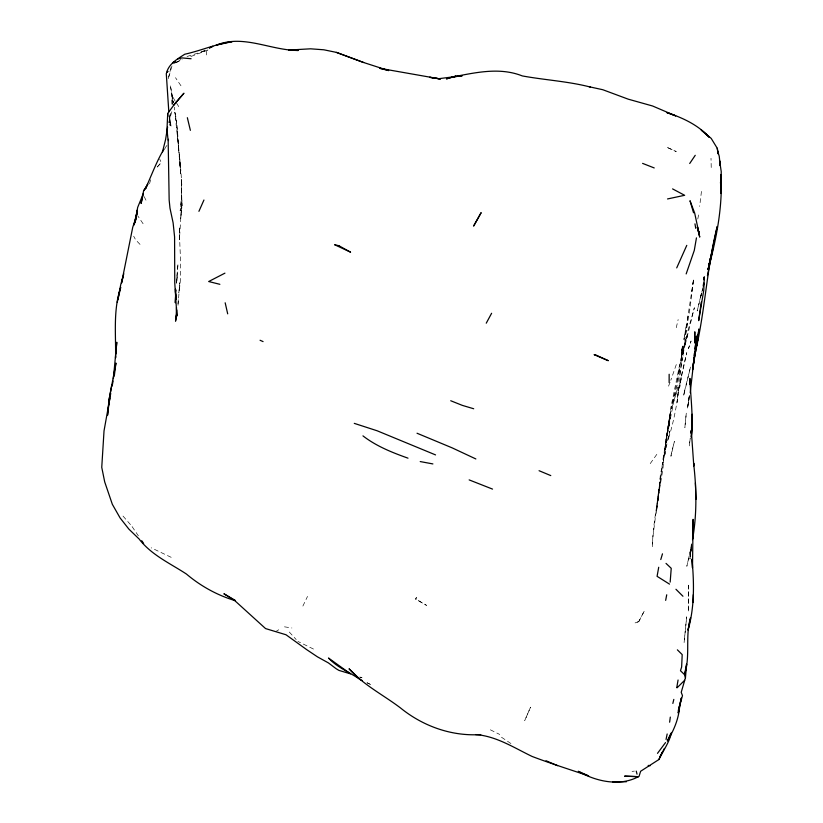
<?xml version="1.0" encoding="UTF-8"?>
<svg xmlns="http://www.w3.org/2000/svg" width="823" height="823" viewBox="0 0 823 823"><rect width="100%" height="100%" fill="white"/><g stroke="black" fill="none" stroke-linecap="round" stroke-linejoin="round"><path stroke-width="0.62" stroke-dasharray="4.12 3.09" d="M711.226 167.511L711.01 158.283M171.976 104.305L172.161 95.643L170.289 85.108L173.365 102.752M681.218 360.371L682.113 347.337C680.57 378.765 677.679 410.255 667.895 440.346L669.778 431.201L663.842 457.742L665.437 442.157L668.101 429.832L666.044 439.575L670.488 411.726L669.058 424.555L664.953 449.697L670.56 408.928L679.819 363.972L685.775 339.57L682.329 354.415L684.942 342.059C682.257 364.527 677.226 386.604 671.259 408.393L678.008 377.387L677.545 380.031L681.701 354.908L681.3 357.573L682.504 344.662L681.002 363.118M177.984 303.852L178.498 296.692M658.225 500.487L660.365 474.655L662.999 462.31L659.305 487.617L660.355 477.474L656.332 511.145L657.536 498.224L659.326 486.218L652.937 536.575L652.361 546.914C653.04 520.352 659.13 494.335 662.999 468.122L664.068 455.006L663.019 463.236L667.134 434.349L662.916 459.45L656.26 513.192M170.423 113.224L169.61 122.74L169.322 117.761M176.266 283.246L178.015 263.669L176.595 282.989M701.453 191.43L699.653 206.378M678.121 392.17L677.123 402.334L678.399 389.454L681.351 377.243L679.705 387.149L681.639 374.527L686.763 352.614L678.121 392.17L678.399 389.454M656.651 510.517L660.241 482.34L658.194 495.703L659.521 484.881M178.005 305.251L179.856 282.721L178.807 292.865C182.84 270.952 178.992 248.793 179.681 226.706L179.445 239.534L181.924 200.123L181.996 206.028L180.649 218.887L181.965 203.178L181.996 206.028L181.266 178.941L181.636 195.308L180.175 210.945C182.881 193.168 181.441 175.227 179.651 157.45L174.805 112.175L177.212 126.917L180.124 167.913L176.122 118.368L174.291 107.206M691.824 291.239L693.707 278.596L687.884 316.454L682.411 360.104M685.693 334.601L690.219 306.825L693.305 281.199M691.371 545.567L690.271 556.327L691.587 544.672M171.822 111.733L168.622 122.648M669.058 424.555L670.323 413.249M691.371 543.766L689.941 559.023L691.135 548.931M691.299 546.997L690.466 553.982L691.289 548.036M687.884 316.454L686.197 329.972M690.199 438.793L689.273 445.912L690.24 438.114M689.468 395.235L687.514 408.774L689.355 394.865M689.283 396.408L687.616 406.953L689.355 397.458M687.38 334.56L686.444 339.806L687.616 331.823L694.355 307.74L684.705 346.884L687.38 334.56L686.804 337.152M697.791 219L698.922 213.054M676.259 327.677L678.152 319.581M170.927 67.599L168.118 79.224L172.172 65.274M700.723 296.146L697.204 310.96L702.07 291.537M703.284 286.61L700.095 298.728L702.657 288.945L701.042 294.943M149.539 183.745L151.226 177.593M415.759 599.195L416.335 597.498L415.759 599.195L426.581 605.399L415.564 598.918M676.29 364.558L670.827 380.195M668.554 386.141L670.375 381.388M302.885 606.057L307.514 596.428M638.977 621.324L644.43 610.707L638.71 621.632L634.749 623.042L638.71 621.632M163.119 151.103L166.38 146.371M650.242 463.596L657.649 453.175M165.536 147.276L166.976 145.414M157.193 167.028L161.257 162.573L159.713 159.117M157.347 166.874L161.257 162.573M175.968 62.692L181.07 59.575M275.87 631.467L278.75 629.78M173.365 63.793L180.865 59.523M205.03 50.152L201.635 51.89L204.989 50.224M175.566 62.857L182.13 59.77M190.823 56.54L207.931 50.018L185.144 57.085M632.054 771.418L634.389 771.1M284.491 626.828L291.877 627.98M171.174 557.325L151.216 547.809M313.481 649.049L297.895 641.415M366.986 682.792L371.523 684.952L367.181 682.802M490.385 729.826L499.756 734.476M501.505 737.254L512.112 744.331M140.023 244.4L135.62 239.802L133.696 236.201M289.326 632.064L296.177 639.553M123.018 516.072L130.672 524.827M180.967 85.777L175.505 77.701M143.099 223.753L137.863 215.996M175.104 101.064L172.161 95.643L172.336 104.233M132.102 526.617L138.346 535.814M176.595 103.081L178.828 106.805M144.169 196.646L145.969 200.195M173.396 102.978L172.943 100.859L173.334 102.906M169.877 124.18L170.186 125.806L169.24 116.784M169.25 114.86L171.091 126.279L169.764 117.864M206.234 51.129L206.552 54.946M177.326 131.526L178.396 146.083M171.719 92.629L172.213 104.068M688.44 585.215L688.46 612.014L688.44 585.215M181.657 181.924L181.399 198.045L181.657 181.924M686.66 616.952L684.088 642.712L686.66 616.952M666.229 438.896L664.922 454.594L668.06 429.071L667.772 431.777L673.749 401.727L677.998 387.211C672.669 404.052 667.679 421.211 666.229 438.896M685.199 423.773L684.88 427.703L686.3 413.012L685.199 423.773M177.161 276.723L176.585 282.587L177.161 276.723M679.109 370.093L678.574 375.103L679.479 367.418L679.109 370.093M670.138 417.251L668.461 429.339L670.138 417.251M684.314 336.905L683.923 339.58L686.516 324.385L684.314 336.905M671.352 453.607L670.93 456.261L674.387 441.426L671.352 453.607M684.499 391.151L683.471 396.398L690.579 366.801L684.499 391.151M690.219 551.389L686.835 566.265L690.219 551.389M688.758 347.759L688.47 348.592L691.073 341.041L688.758 347.759M530.547 707.224L524.714 720.598L530.547 707.224M362.079 677.843L359.785 677.051L362.079 677.843M667.319 147.461L676.259 151.597L667.319 147.461M180.679 173.787L179.651 157.45L180.679 173.787M181.729 183.92L181.472 179.661L181.77 184.794L181.729 183.92"/><path stroke-width="1.23" d="M669.14 382.572L669.15 374.259M694.797 340.208L694.807 331.803L694.622 342.965L694.818 336.648M689.633 384.516L689.952 378.457C690.6 398.085 693.532 417.354 691.279 437.013M708.13 269.512L710.949 256.488L708.13 269.512C716.483 238.475 722.779 206.799 721.02 174.497L720.763 187.788L721.246 171.76L719.755 161.545M678.419 710.249L681.321 698.017L678.337 713.047L678.419 710.249L682.483 695.661L681.218 692.318L685.446 677.792L684.51 674.593C690.651 656.198 684.89 636.405 690.579 617.775L688.018 630.151C694.694 607.045 694.149 582.797 691.989 559.095L692.431 567.582M691.299 437.064L692.143 414.236L691.659 435.552L693.81 466.044L693.573 463.123C696.597 488.512 697.019 514.457 692.503 539.651M115.632 356.122L115.559 357.984C116.033 334.354 112.967 310.261 120.703 287.402L117.236 302.236M679.747 703.428C679.541 716.905 674.335 729.744 667.278 741.05L670.817 733.447M176.523 307.514L176.112 318.583L176.461 316.042M175.7 292.875L175.32 302.782L175.69 294.511M693.285 594.71L693.079 602.559M173.643 105.303L183.941 93.215L175.278 103.132L167.707 113.492L166.997 129.427L168.18 141.402L169.157 200.01L169.991 208.188L173.118 222.848L174.579 236.829L174.754 282.752L176.904 316.073L176.811 309.942M704.097 279.789L704.262 277.022L703.778 290.231L698.665 320.631L701.268 302.185M704.107 279.347L704.262 277.022M695.888 343.932L696.597 336.021L690.23 392.705M703.727 285.149L703.871 282.999M670.169 582.098L671.229 568.312L666.023 563.395M685.446 677.792L686.598 664.068L684.51 674.593L680.456 670.714L681.639 667.011L682.195 654.604L677.38 649.841M115.765 354.013L116.784 342.245L113.389 378.683M114.284 376.049L115.94 363.046L108.934 400.42L107.556 415.234L108.986 403.27M693.964 358.087L693.378 364.352L694.303 357.254L692.596 369.692L698.243 334.601L695.888 349.878C705.218 309.109 706.957 267.125 717.203 226.551L708.675 266.971L710.496 257.959M694.201 355.577L694.437 353.077M175.752 289.891L175.494 292.288L175.772 289.963M692.575 530.496L693.46 522.327L692.771 532.615L693.1 519.354L692.493 567.736M166.277 73.473L168.818 111.856M678.337 713.047L679.026 707.235M690.96 432.867L691.269 430.491L690.929 433.032M669.634 722.203L670.313 717.09M703.212 286.054L703.562 283.544M694.951 348.901L696.361 338.757M692.575 538.798L692.781 533.993M176.606 314.119L175.536 321.176L176.595 314.9M676.773 687.555L678.07 680.004M696.453 237.857L694.293 250.387L686.166 273.915M137.441 212.056L137.328 210.122L135.116 222.632L137.667 207.427L143.356 193.487L141.103 203.446L143.624 190.761L145.836 188.128M658.709 567.263L657.083 576.326L669.49 584.114M108.934 400.42L111.722 385.308M698.171 337.399L694.19 358.427L695.651 351.102M109.449 400.78L109.922 398.281M112.154 385.936L113.101 380.956M665.663 600.368L666.723 594.792M117.854 299.706L120.744 284.593L123.8 273.761M110.735 393.404L104.027 430.902L101.754 467.351L104.706 481.928L112.34 504.314L120.076 517.914L128.872 529.107L138.49 538.407M666.054 739.455L667.165 733.972M167.594 127.081L165.567 139.601L162.46 152.049M707.42 275.623L713.243 246.849L708.202 268.936M137.328 210.122L133.984 225.008L136.093 217.817M672.854 703.439L673.811 699.406M122.997 277.197L121.567 282.989L132.729 227.323L137.102 214.206M660.776 559.537L662.474 553.828M671.465 732.48C669.438 742.49 663.122 750.617 658.863 759.557L640.613 771.274L639.06 776.315C620.275 786.911 596.161 781.603 578.271 771.295L587.457 775.348M676.712 267.897L686.773 245.367M198.919 211.336L203.939 200.02M658.863 759.557L664.387 748.385M147.77 184.249L145.476 188.673C151.37 175.721 156.277 162.172 163.386 150.064M147.677 184.301L143.624 190.761M486.249 323.182L491.619 313.275M659.696 757.067L662.628 751.636M689.705 163.499L695.24 155.31M657.495 753.354L665.519 742.593M677.062 687.822L684.633 680.292M168.098 71.375L166.544 72.722C169.065 63.546 177.398 58.999 184.753 54.236C200.761 50.707 215.893 44 232.137 41.634L216.161 45.162C243.433 34.072 270.602 50.46 298.235 50.481L288.78 50.059L310.549 48.814L323.83 49.791L336.401 52.384L363.643 62.517L388.672 70.593L379.825 68.33L440.449 79.008L429.627 77.321L438.896 78.679L462.032 75.726M224.936 273.154L208.682 281.528L219.875 284.316M209.464 47.991L212.828 46.325L209.567 47.847M177.665 58.989L182.006 57.908L191.09 58.731M667.535 198.95L684.643 195.298L672.576 188.899M462.042 75.86L453.329 76.848L446.436 78.885L455.798 76.107L453.329 76.848C476.023 72.496 499.87 67.013 522.296 75.922C544.548 80.006 567.181 81.24 589.196 86.754L590.266 86.991M612.631 781.85L626.385 781.757M480.745 734.579C451.632 736.472 422.94 726.195 400.441 707.903C383.302 694.9 363.499 685.024 349.055 668.79L360.176 679.561L362.439 680.631M638.504 776.665L624.585 776.151L638.062 776.675M475.591 734.579C496.022 735.988 513.994 747.726 532.08 756.44C550.772 763.549 569.835 769.505 588.671 775.914M648.174 765.421L650.18 765.719M420.214 461.569L432.898 463.925M589.196 86.754L602.775 89.717L628.196 99.161L652.608 106.002L675.693 115.878L666.856 112.586M354.281 423.372L377.109 430.768L435.552 454.903M473.698 408.753L462.361 405.389L450.716 400.739M666.928 112.597C682.668 117.751 698.202 124.962 709.488 137.451L701.196 129.983L711.206 138.408L717.245 148.263L718.16 153.788L717.245 148.263M408.002 458.164C392.201 452.557 376.306 446.22 362.953 435.871M235.306 600.687C217.282 595.286 200.75 586.141 186.389 574.012C169.826 563.158 151.206 554.949 138.84 538.674M336.401 52.384L363.643 62.517M492.535 489.099L469.151 479.891M417.024 433.237L452.125 447.846L475.859 458.956M642.598 163.386L654.223 167.943M539.065 470.705L550.772 475.591M546.04 760.74L557.572 765.688M260.068 340.259L263.072 341.596M235.44 600.502L223.887 593.743L234.637 600.492L265.562 628.577L286.003 634.759L306.845 649.748L317.441 656.836L328.47 662.947L336.154 668.729L338.911 670.385L350.598 673.893L328.49 658.03C337.42 667.648 349.477 672.124 360.176 679.561M675.95 589.268L682.946 596.243M141.71 540.701L143.634 543.427M717.718 151.288L719.23 156.205L720.238 165.69L719.549 160.341M697.379 227.138L699.735 237.096L697.4 227.22M693.542 212.776L690.013 200.73L694.705 213.188L699.313 234.822L698.892 231.325M636.241 771.11L637.033 774.165M697.431 226.994L699.221 234.061M187.346 117.689L190.37 130.343M225.173 302.792L227.693 313.851M694.972 223.866L695.744 228.362M693.573 463.123L693.666 464.121M167.707 113.492L167.871 116.382M175.896 299.438L175.381 289.223M720.547 182.006L720.845 190.658M720.547 182.13L720.938 193.518M695.414 482.916L695.98 499.376M168.417 139.282L168.437 140.579M698.871 329.2L696.947 344.642L698.871 329.2M481.054 212.818L473.719 225.903L481.054 212.818M174.98 61.797L172.686 62.651L174.99 61.828M338.911 245.727L334.622 244.729L350.577 252.177L338.911 245.727M596.675 355.392L594.103 354.662L608.3 360.69L596.675 355.392M692.822 529.806L692.75 528.644L692.873 531.864L692.822 529.806"/></g></svg>
